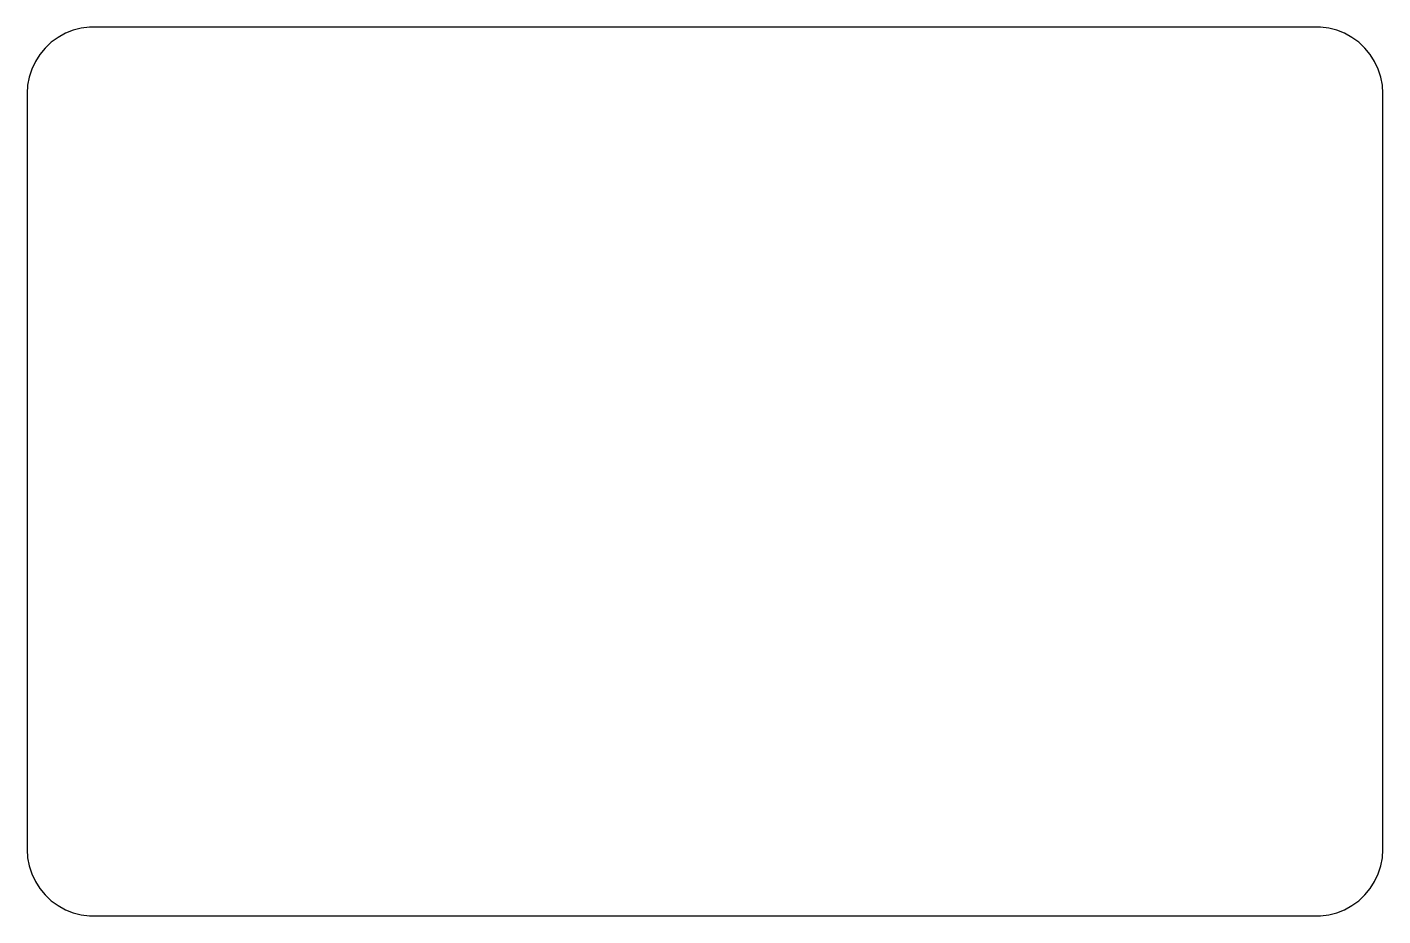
# Model space of a CAD drawing. Header units: metres. Extents: x -61 to 61, y -40 to 40.
import ezdxf

# ---------------------------------------------------------------- set-up
doc = ezdxf.new("R2010")
doc.units = ezdxf.units.M

msp = doc.modelspace()

# ---------------------------------------------------------------- linework, layer by layer
for p, q in [((-58.215, 39.066), (-58.8245, 38.6231)), ((-57.5547, 39.429), (-58.215, 39.066)), ((-56.8541, 39.7063), (-57.5547, 39.429)), ((-56.1243, 39.8937), (-56.8541, 39.7063)), ((-55.3767, 39.9882), (-56.1243, 39.8937)), ((55.3767, 39.9882), (-55.3767, 39.9882)), ((56.1243, 39.8937), (55.3767, 39.9882)), ((56.8541, 39.7063), (56.1243, 39.8937)), ((57.5547, 39.429), (56.8541, 39.7063)), ((58.215, 39.066), (57.5547, 39.429)), ((58.8245, 38.6231), (58.215, 39.066)), ((-59.3738, 38.1073), (-59.8541, 37.5267)), ((-58.8245, 38.6231), (-59.3738, 38.1073)), ((59.3738, 38.1073), (58.8245, 38.6231)), ((59.8541, 37.5267), (59.3738, 38.1073)), ((-60.2578, 36.8905), (-60.5786, 36.2087)), ((-59.8541, 37.5267), (-60.2578, 36.8905)), ((60.2578, 36.8905), (59.8541, 37.5267)), ((60.5786, 36.2087), (60.2578, 36.8905)), ((-60.8115, 35.4921), (-60.9527, 34.752)), ((-60.5786, 36.2087), (-60.8115, 35.4921)), ((60.8115, 35.4921), (60.5786, 36.2087)), ((60.9527, 34.752), (60.8115, 35.4921)), ((-60.9527, 34.752), (-61, 34)), ((61, 34), (60.9527, 34.752)), ((-61, 34), (-61, -34)), ((61, -34), (61, 34)), ((-61, -34), (-60.9527, -34.752)), ((60.9527, -34.752), (61, -34)), ((-60.9527, -34.752), (-60.8115, -35.4921)), ((60.8115, -35.4921), (60.9527, -34.752)), ((-60.8115, -35.4921), (-60.5786, -36.2087)), ((-60.5786, -36.2087), (-60.2578, -36.8905)), ((60.2578, -36.8905), (60.5786, -36.2087)), ((60.5786, -36.2087), (60.8115, -35.4921)), ((-60.2578, -36.8905), (-59.8541, -37.5267)), ((-59.8541, -37.5267), (-59.3738, -38.1073)), ((59.3738, -38.1073), (59.8541, -37.5267)), ((59.8541, -37.5267), (60.2578, -36.8905)), ((-59.3738, -38.1073), (-58.8245, -38.6231)), ((-58.8245, -38.6231), (-58.215, -39.066)), ((58.215, -39.066), (58.8245, -38.6231)), ((58.8245, -38.6231), (59.3738, -38.1073)), ((-58.215, -39.066), (-57.5547, -39.429)), ((-57.5547, -39.429), (-56.8541, -39.7063)), ((-56.8541, -39.7063), (-56.1243, -39.8937)), ((-56.1243, -39.8937), (-55.3767, -39.9882)), ((-55.3767, -39.9882), (55.3767, -39.9882)), ((55.3767, -39.9882), (56.1243, -39.8937)), ((56.1243, -39.8937), (56.8541, -39.7063)), ((56.8541, -39.7063), (57.5547, -39.429)), ((57.5547, -39.429), (58.215, -39.066))]:
    msp.add_line(p, q)

doc.saveas('drawing.dxf')
